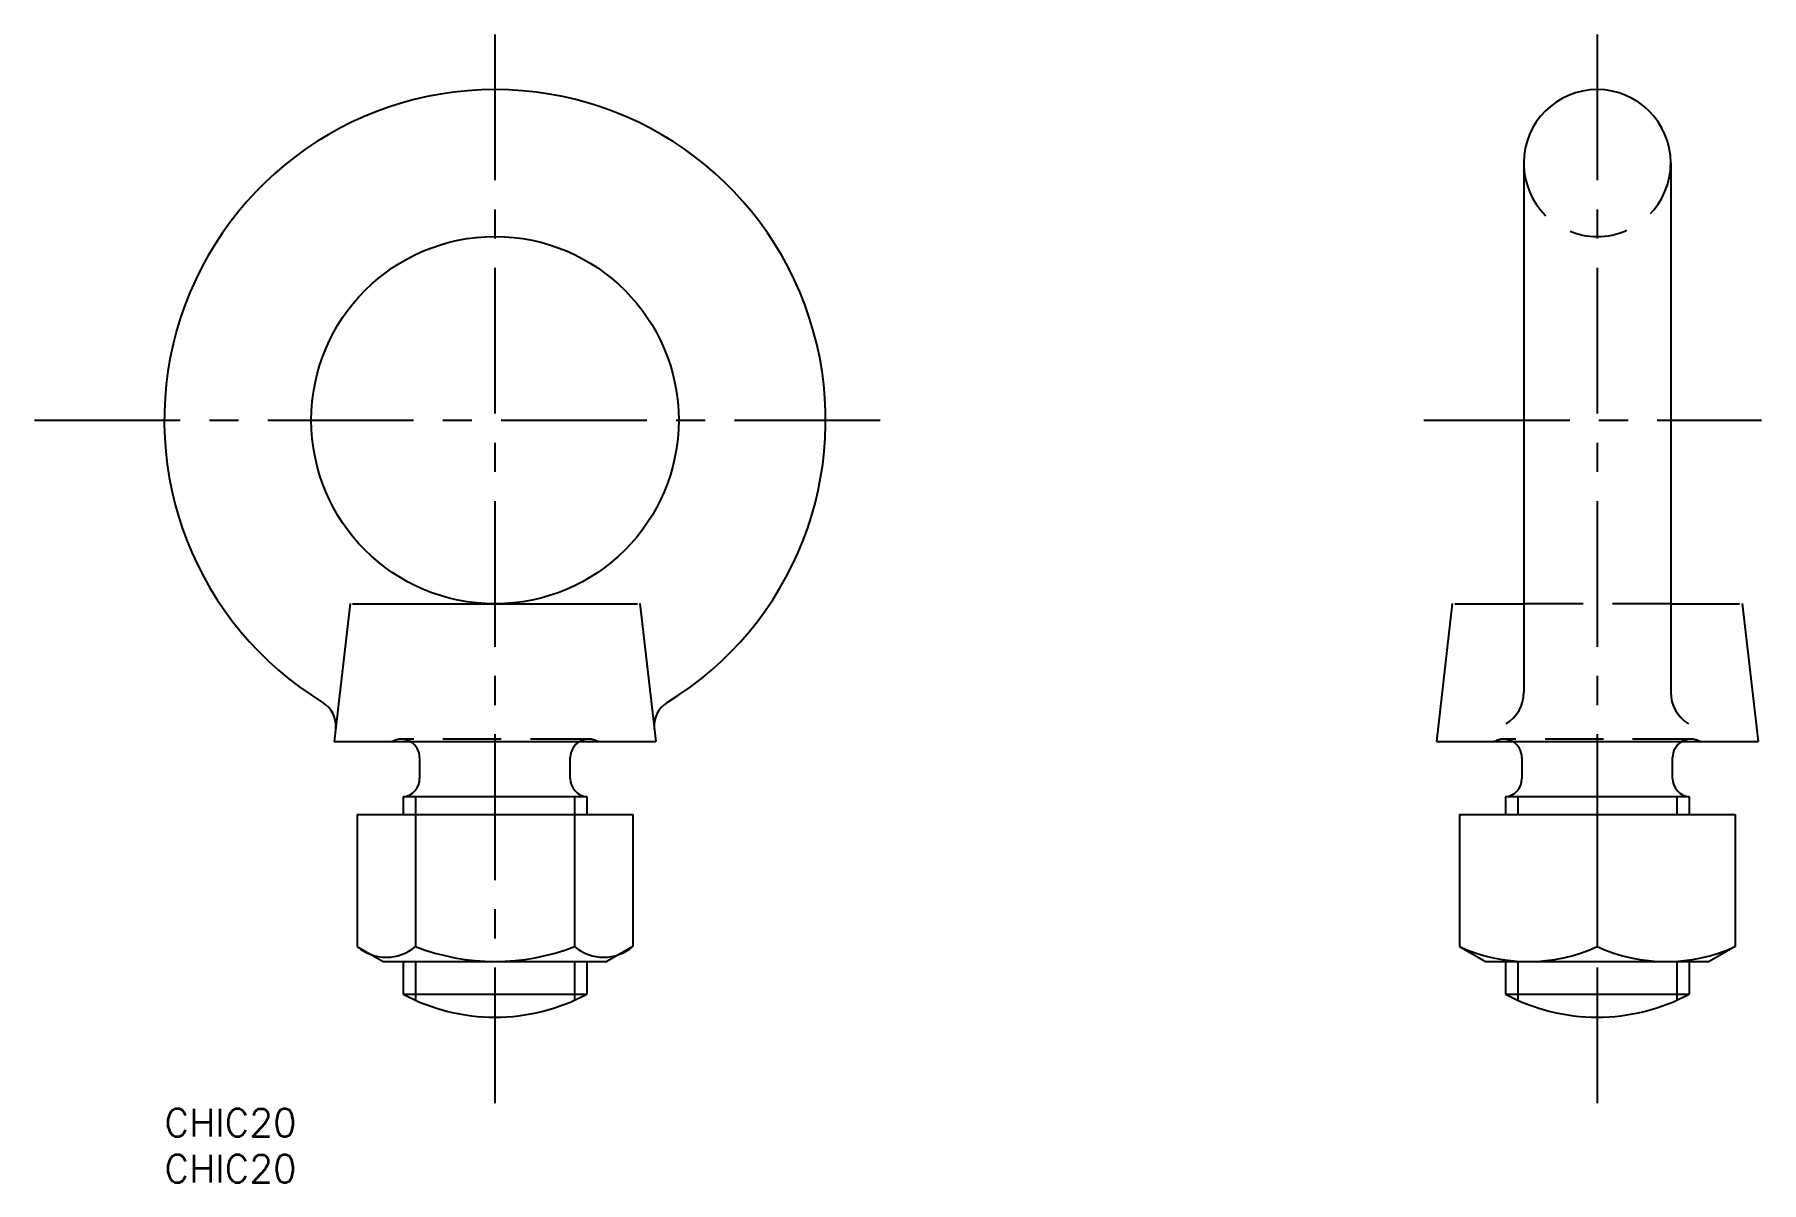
# Model space of a CAD drawing. Extents: x -14 to 174, y -8 to 117.
import ezdxf

# ---------------------------------------------------------------- set-up
doc = ezdxf.new("R2010")
doc.units = 0
doc.header["$LTSCALE"] = 0.5
doc.linetypes.add('CENTER', pattern=[50.8, 31.75, -6.35, 6.35, -6.35])
doc.linetypes.add('DASHED', pattern=[19.05, 12.7, -6.35])
for name, color, linetype in [('MSM_CENTER', 1, 'CENTER'), ('MSM_CONTINUOUS', 7, 'CONTINUOUS'), ('MSM_DASHED', 4, 'DASHED'), ('MSM_NARROW', 5, 'CONTINUOUS'), ('MSM_PART_NUMBER', 7, 'CONTINUOUS')]:
    doc.layers.add(name, color=color, linetype=linetype)
doc.styles.get("Standard").update_dxf_attribs({"font": 'txt.shx', "height": 3, "bigfont": 'bigfont.shx'})

# ---------------------------------------------------------------- blocks, each defined once
blk = doc.blocks.new('*U10')
at = {"layer": 'MSM_PART_NUMBER'}
blk.add_text('CHIC20', height=3, dxfattribs=at).set_placement((0, -3))
blk = doc.blocks.new('*U11')
at = {"layer": 'MSM_PART_NUMBER'}
blk.add_text('CHIC20', height=3, dxfattribs=at).set_placement((0, -8))

msp = doc.modelspace()

# ---------------------------------------------------------------- linework, layer by layer
at = {"layer": 'MSM_CENTER'}
for p, q in [((36, 117), (36, 0.63)), ((156, 117), (156, 0.63)), ((-14.13, 75), (80.45, 75)), ((137.13, 75), (173.88, 75))]:
    msp.add_line(p, q, dxfattribs=at)
at = {"layer": 'MSM_CONTINUOUS'}
for p, q in [((148, 103), (148, 45.37)), ((164, 103), (164, 45.37)), ((20.22, 55.03), (18.5, 40)), ((20.5, 55), (51.5, 55)), ((51.78, 55.03), (53.5, 40)), ((140.22, 55.03), (138.5, 40)), ((140.5, 55), (148, 55)), ((164, 55), (171.5, 55)), ((171.78, 55.03), (173.5, 40)), ((18.5, 40), (53.5, 40)), ((138.5, 40), (173.5, 40)), ((27.8, 38.27), (27.8, 35.99)), ((44.2, 35.99), (44.2, 38.27)), ((147.8, 38.27), (147.8, 35.99)), ((164.2, 35.99), (164.2, 38.27)), ((26, 34), (26, 32.06)), ((46, 34), (26, 34)), ((46, 34), (46, 32.06)), ((146, 34), (146, 32.06)), ((166, 34), (146, 34)), ((166, 34), (166, 32.06)), ((21, 32.06), (51, 32.06)), ((21, 32.06), (21, 17.69)), ((27.34, 32.06), (27.34, 17.69)), ((44.66, 32.06), (44.66, 17.69)), ((51, 32.06), (51, 17.69)), ((141, 32.06), (141, 17.69)), ((141, 32.06), (171, 32.06)), ((156, 32.06), (156, 17.69)), ((171, 32.06), (171, 17.69)), ((21, 17.69), (23.82, 16.06)), ((51, 17.69), (48.18, 16.06)), ((141, 17.69), (143.82, 16.06)), ((171, 17.69), (168.18, 16.06)), ((23.82, 16.06), (48.18, 16.06)), ((26, 16.06), (26, 12.5)), ((46, 16.06), (46, 12.5)), ((143.82, 16.06), (168.18, 16.06)), ((146, 16.06), (146, 12.5)), ((166, 16.06), (166, 12.5)), ((26, 12.5), (46, 12.5)), ((146, 12.5), (166, 12.5))]:
    msp.add_line(p, q, dxfattribs=at)
msp.add_circle((36, 75), 20, dxfattribs=at)
for centre, radius, start, end in [((36, 75), 36, 301.4073, 238.5927), ((156, 103), 8, 0, 180), ((144, 45.37), 4, 301.0753, 0), ((168, 45.37), 4, 180, 238.9247), ((15.68, 41.71), 3, 353.4802, 58.5927), ((56.32, 41.71), 3, 121.4073, 186.5198), ((25.8, 38.27), 2, 0, 60), ((46.2, 38.27), 2, 120, 180), ((145.8, 38.27), 2, 0, 60), ((166.2, 38.27), 2, 120, 180), ((25.8, 35.99), 2, 275.7392, 0), ((46.2, 35.99), 2, 180, 264.2608), ((145.8, 35.99), 2, 275.7392, 0), ((166.2, 35.99), 2, 180, 264.2608), ((24.17, 21.44), 4.91, 229.7952, 310.2048), ((36, 39.9), 23.84, 248.7017, 291.2983), ((47.83, 21.44), 4.91, 229.7952, 310.2048), ((148.5, 34.14), 18.09, 245.5007, 294.4993), ((163.5, 34.14), 18.09, 245.5007, 294.4993), ((36, 31.25), 21.25, 241.9275, 298.0725), ((156, 31.25), 21.25, 241.9275, 298.0725)]:
    msp.add_arc(centre, radius, start, end, dxfattribs=at)
at = {"layer": 'MSM_DASHED'}
for p, q in [((164, 55), (148, 55)), ((46.2, 40.27), (25.8, 40.27)), ((166.2, 40.27), (145.8, 40.27))]:
    msp.add_line(p, q, dxfattribs=at)
for centre, radius, start, end in [((156, 103), 8, 180, 0), ((25.8, 38.27), 2, 60, 120), ((46.2, 38.27), 2, 60, 120), ((145.8, 38.27), 2, 60, 120), ((166.2, 38.27), 2, 60, 120)]:
    msp.add_arc(centre, radius, start, end, dxfattribs=at)
at = {"layer": 'MSM_NARROW'}
for p, q in [((27.35, 34), (27.35, 32.06)), ((44.65, 34), (44.65, 32.06)), ((147.35, 34), (147.35, 32.06)), ((164.65, 34), (164.65, 32.06)), ((27.35, 16.06), (27.35, 11.84)), ((44.65, 16.06), (44.65, 11.84)), ((147.35, 16.06), (147.35, 11.84)), ((164.65, 16.06), (164.65, 11.84))]:
    msp.add_line(p, q, dxfattribs=at)

# ---------------------------------------------------------------- block references
at = {"layer": 'MSM_CONTINUOUS'}
for name in ['*U10', '*U11']:
    msp.add_blockref(name, (0, 0), dxfattribs=at)

doc.saveas('drawing.dxf')
